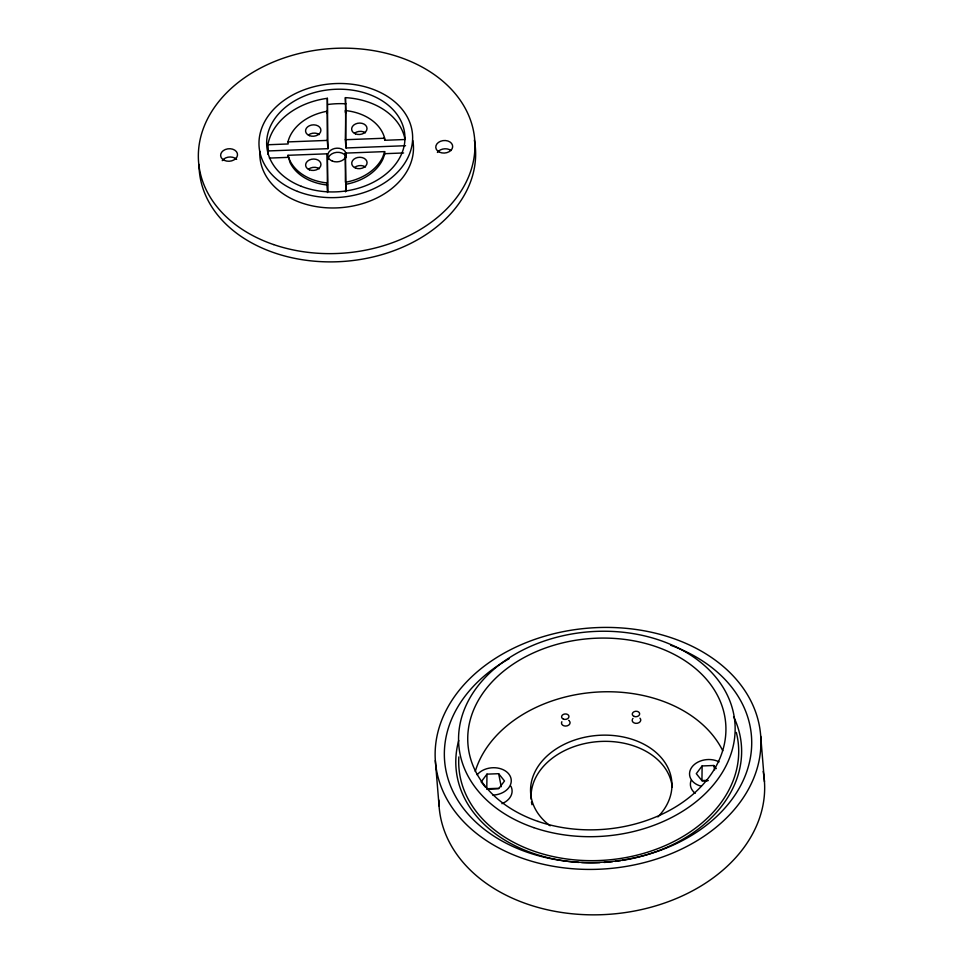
<?xml version="1.0" encoding="UTF-8"?>
<svg xmlns="http://www.w3.org/2000/svg" width="963" height="963" viewBox="0 0 963 963"><rect width="100%" height="100%" fill="white"/><g stroke="black" fill="none" stroke-linecap="round" stroke-linejoin="round"><path stroke-width="1.44" d="M487.001 789.154L498.678 788.709L504.504 780.981L498.653 773.698L486.977 774.144L486.784 788.745L498.593 788.3M716.316 768.618L713.812 765.501L702.123 765.946L701.943 780.548L707.853 780.319M267.967 154.297A69.264 51.232 -4.7 0 1 268.412 150.938L267.895 144.751L288.142 143.969L288.057 141.489A49.257 36.425 -4.7 0 1 326.65 111.347L326.818 113.417M345.404 182.272L345.344 153.117L384.646 151.612L382.901 156.716A49.257 36.425 -4.7 0 1 345.97 182.176L345.585 191.842M384.646 151.612L384.731 154.104L383.069 158.775A49.257 36.425 -4.7 0 1 346.138 184.246L345.573 184.33M486.977 774.144L481.151 781.872L485.328 787.072M702.123 765.946L696.297 773.662L702.159 780.945L707.998 780.728M287.973 141.91L327.264 140.405L327.95 148.675L268.412 150.938M384.622 138.227L384.526 137.805A49.257 36.425 -4.7 0 0 345.837 110.613L345.32 139.719L384.622 138.227L384.791 140.285L405.026 139.515A69.264 51.232 -4.7 0 0 345.404 97.624L346.006 112.683M345.32 139.719L346.006 147.977L405.543 145.714M327.528 192.528L326.951 184.98A49.257 36.425 -4.7 0 1 289.935 162.326L287.997 155.296L327.3 153.803L328.034 191.505M269.375 158.088L288.166 157.366M384.815 153.683L403.605 152.961M287.997 155.296L289.767 160.267A49.257 36.425 -4.7 0 0 326.782 182.91L327.516 185.016M384.791 140.285L384.694 139.876A49.257 36.425 -4.7 0 0 383.96 137.577M713.812 765.501L714.678 769.846M498.653 773.698L501.254 786.735M760.722 736.286A163.156 120.676 -4.7 0 1 523.8 858.755A163.156 120.676 -4.7 0 1 509.559 650.218A163.156 120.676 -4.7 0 1 760.722 736.286L764.453 781.703M435.336 760.553L439.068 805.983M345.404 97.624L346.006 147.977M345.272 110.564L345.44 112.635M345.344 153.117L346.078 190.818M267.895 144.751A69.264 51.232 -4.7 0 1 327.36 98.31L327.95 148.675M326.782 182.91L326.951 184.98M327.36 98.31L327.384 113.321M327.215 111.251L327.264 140.405M327.3 153.803L327.348 182.958M477.13 774.818A18.466 13.663 -4.7 0 1 508.921 774.156A18.466 13.663 -4.7 0 1 492.851 795.113M695.214 793.283A18.466 13.663 -4.7 0 1 691.085 780.475M510.859 786.157A18.466 13.663 -4.7 0 1 501.916 803.684M569.711 721.419A4.309 3.19 -4.7 0 1 565.787 726.066A4.309 3.19 -4.7 0 1 561.85 721.72M568.652 720.384A4.309 3.19 -4.7 0 1 569.265 720.866M639.95 718.169A4.309 3.19 -4.7 0 1 637.374 723.261A4.309 3.19 -4.7 0 1 632.27 719.674M632.547 719.024A4.309 3.19 -4.7 0 1 632.992 718.434M670.73 645.27A153.911 113.839 -4.7 0 1 720.697 812.555A153.911 113.839 -4.7 0 1 487.747 831.912A153.911 113.839 -4.7 0 1 509.15 658.692M701.341 786.229A18.466 13.663 -4.7 0 1 691.855 767.174A18.466 13.663 -4.7 0 1 719.072 761.877M733.601 716.628A143.138 105.87 -4.7 0 1 622.182 860.404M620.798 860.621A143.138 105.87 -4.7 0 1 615.237 861.391M612.444 861.704A143.138 105.87 -4.7 0 1 604.054 862.439M599.841 862.667A143.138 105.87 -4.7 0 1 581.64 862.583M578.859 862.415A143.138 105.87 -4.7 0 1 458.725 740.475M736.31 732.422A140.213 103.715 -4.7 0 1 608.339 859.935A140.213 103.715 -4.7 0 1 458.857 756.918M763.153 771.423A163.156 120.676 -4.7 0 1 612.974 913.995A163.156 120.676 -4.7 0 1 438.863 800.06M475.253 771.471A129.295 95.626 -4.7 0 1 593.16 692.361A129.295 95.626 -4.7 0 1 722.744 750.755M531.961 804.719A70.805 52.363 -4.7 0 1 531.468 801.998M531.167 799.266A70.805 52.363 -4.7 0 1 597.06 741.691A70.805 52.363 -4.7 0 1 672.234 787.048M550.162 825.797A70.805 52.363 -4.7 0 1 549.632 753.728A70.805 52.363 -4.7 0 1 646.618 745.735A70.805 52.363 -4.7 0 1 657.91 816.913M474.362 140.117A138.528 102.463 -4.7 0 1 346.849 261.166A138.528 102.463 -4.7 0 1 199.016 164.42M308.521 169.175A7.692 5.694 -4.7 0 1 319.391 168.766M412.814 140.55A76.956 56.925 -4.7 0 1 340.108 207.719A76.956 56.925 -4.7 0 1 259.878 151.335M328.106 159.497A9.233 6.825 -4.7 0 1 336.508 152.371A9.233 6.825 -4.7 0 1 346.403 157.619M354.565 133.219A7.692 5.694 -4.7 0 1 365.434 132.798M308.461 134.976A7.692 5.694 -4.7 0 1 319.331 134.567M354.637 167.418A7.692 5.694 -4.7 0 1 365.495 167.008M222.236 160.652A8.462 6.26 -4.7 0 1 236.645 159.377M437.395 152.455A8.462 6.26 -4.7 0 1 451.069 150.529M327.865 104.498A69.264 51.232 -4.7 0 1 345.922 103.811M563.427 719.12A3.696 2.733 -4.7 0 0 568.964 716.532A3.696 2.733 -4.7 0 0 563.427 714.377A3.696 2.733 -4.7 0 0 563.427 719.12M634.123 716.424A3.696 2.733 -4.7 0 0 639.661 713.836A3.696 2.733 -4.7 0 0 634.123 711.681A3.696 2.733 -4.7 0 0 634.123 716.424M533.815 827.638A138.528 102.463 -4.7 0 0 734.974 723.658A138.528 102.463 -4.7 0 0 521.729 650.591A138.528 102.463 -4.7 0 0 533.815 827.638M538.016 821.403A129.295 95.626 -4.7 0 0 725.765 724.345A129.295 95.626 -4.7 0 0 526.737 656.14A129.295 95.626 -4.7 0 0 538.016 821.403M273.624 244.578A138.528 102.463 -4.7 0 0 474.783 140.586A138.528 102.463 -4.7 0 0 261.539 67.518A138.528 102.463 -4.7 0 0 273.624 244.578M309.46 169.825A7.692 5.694 -4.7 0 0 320.968 164.444A7.692 5.694 -4.7 0 0 309.436 159.954A7.692 5.694 -4.7 0 0 309.46 169.825M297.471 191.396A76.956 56.925 -4.7 0 0 412.646 137.637A76.956 56.925 -4.7 0 0 297.29 92.665A76.956 56.925 -4.7 0 0 297.471 191.396M301.299 186.316A69.264 51.232 -4.7 0 0 404.954 137.926A69.264 51.232 -4.7 0 0 301.142 97.456A69.264 51.232 -4.7 0 0 301.299 186.316M332.391 161.122A9.233 6.825 -4.7 0 0 346.211 154.67A9.233 6.825 -4.7 0 0 332.367 149.277A9.233 6.825 -4.7 0 0 332.391 161.122M355.491 133.869A7.692 5.694 -4.7 0 0 367.011 128.488A7.692 5.694 -4.7 0 0 355.479 123.986A7.692 5.694 -4.7 0 0 355.491 133.869M309.388 135.627A7.692 5.694 -4.7 0 0 320.908 130.246A7.692 5.694 -4.7 0 0 309.376 125.756A7.692 5.694 -4.7 0 0 309.388 135.627M355.564 168.068A7.692 5.694 -4.7 0 0 367.072 162.687A7.692 5.694 -4.7 0 0 355.54 158.197A7.692 5.694 -4.7 0 0 355.564 168.068M224.367 160.376A8.462 6.26 -4.7 0 0 237.5 155.103A8.462 6.26 -4.7 0 0 225.342 149.506A8.462 6.26 -4.7 0 0 224.367 160.376M439.525 152.178A8.462 6.26 -4.7 0 0 452.658 146.894A8.462 6.26 -4.7 0 0 440.5 141.296A8.462 6.26 -4.7 0 0 439.525 152.178"/></g></svg>
